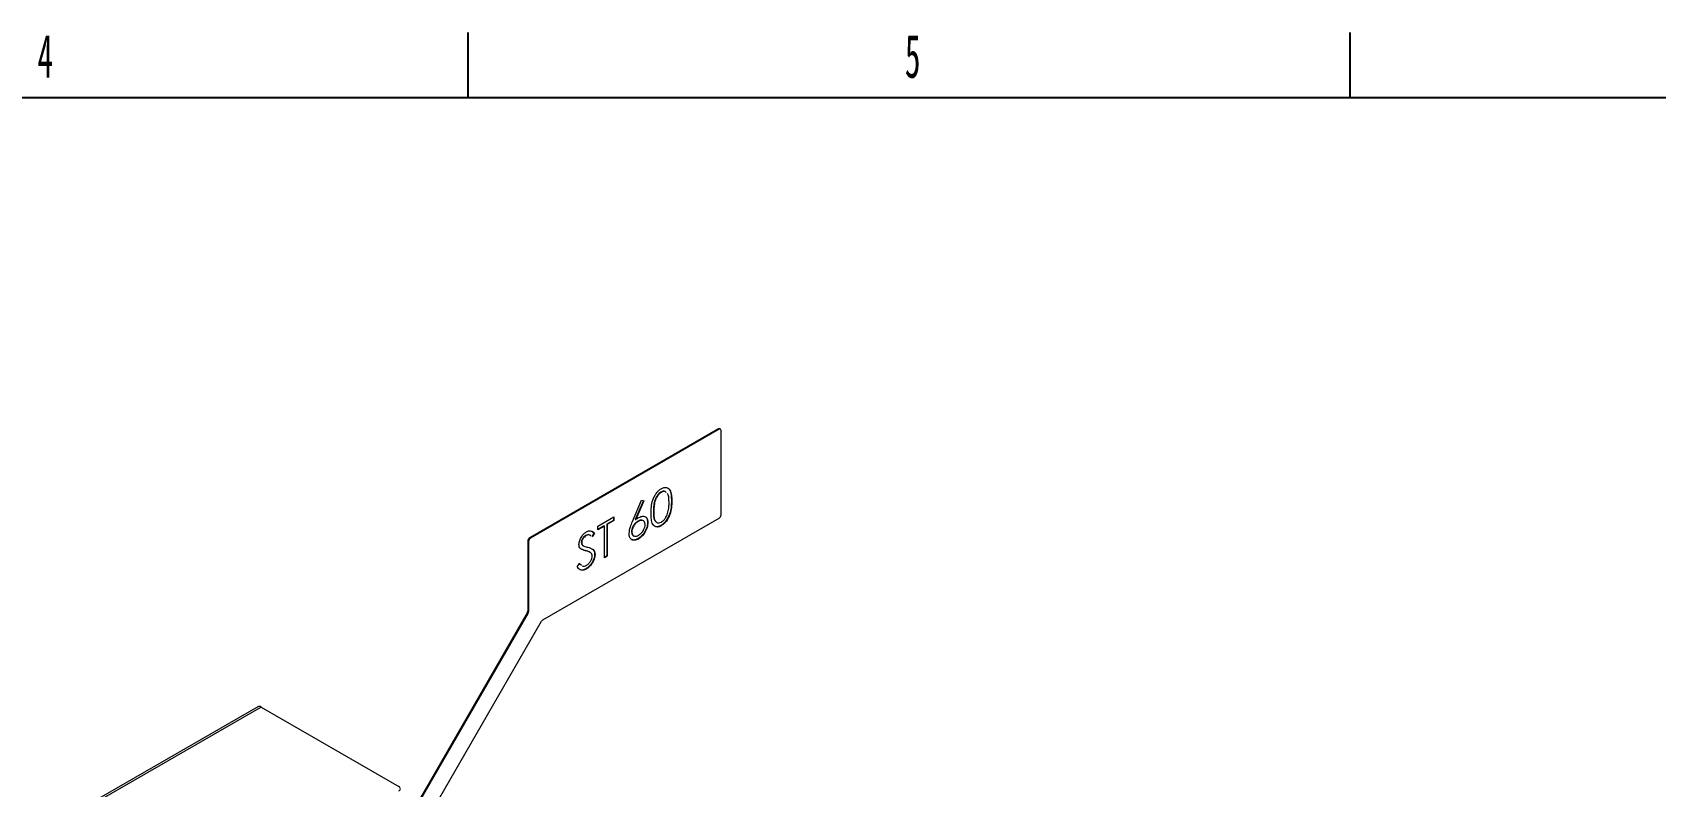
# Model space of a CAD drawing. Header units: millimetres. Extents: x 19 to 1667, y -46 to 1235.
# Drawn here: x 600 to 898.1, y 1034.6 to 1173.2 of the extents above; entities that cross this region are included whole.
import ezdxf

# ---------------------------------------------------------------- set-up
doc = ezdxf.new("R2010")
doc.units = ezdxf.units.MM
doc.header["$LTSCALE"] = 4
doc.layers.add('12', color=4, linetype='Continuous')
doc.styles.add('SLDTEXTSTYLE5', font='TXT', dxfattribs={"width": 0.525})

# ---------------------------------------------------------------- blocks, each defined once
blk = doc.blocks.new('블록12')
for p, q in [((679.99, 1173.2), (679.99, 1161.2)), ((841.99, 1173.2), (841.99, 1161.2)), ((1651.99, 1161.2), (31.99, 1161.2))]:
    blk.add_line(p, q)

msp = doc.modelspace()

# ---------------------------------------------------------------- linework, layer by layer
at = {"color": 7, "linetype": 'Continuous', "lineweight": 18}
for p, q in [((726.002, 1100.374), (691.354, 1080.372)), ((726.143, 1100.292), (691.495, 1080.29)), ((726.143, 1100.292), (726.002, 1100.374)), ((726.393, 1100.317), (726.252, 1100.399)), ((726.497, 1084.574), (726.497, 1100.088)), ((715.463, 1088.759), (715.534, 1088.719)), ((710.238, 1083.369), (711.913, 1087.293)), ((712.225, 1087.191), (710.749, 1083.732)), ((712.302, 1087.166), (710.819, 1083.691)), ((711.913, 1087.293), (712.302, 1087.166)), ((714.073, 1085.215), (714.144, 1085.174)), ((717.383, 1087.123), (717.454, 1087.082)), ((693.788, 1065.283), (726.143, 1083.961)), ((703.854, 1082.475), (706.804, 1084.178)), ((705.007, 1082.557), (703.854, 1081.892)), ((705.077, 1082.516), (703.854, 1081.81)), ((703.854, 1081.81), (703.854, 1082.475)), ((705.007, 1082.557), (705.077, 1082.516)), ((705.077, 1076.7), (705.077, 1082.516)), ((706.734, 1083.554), (705.51, 1082.848)), ((705.51, 1082.848), (705.51, 1077.031)), ((705.51, 1082.848), (705.581, 1082.807)), ((706.804, 1083.513), (705.581, 1082.807)), ((705.581, 1082.807), (705.581, 1076.99)), ((706.734, 1084.137), (706.734, 1083.554)), ((706.734, 1083.554), (706.804, 1083.513)), ((706.804, 1084.178), (706.804, 1083.513)), ((710.749, 1083.732), (710.819, 1083.691)), ((711.224, 1083.404), (711.295, 1083.363)), ((712.994, 1083.17), (713.065, 1083.129)), ((715.446, 1082.601), (715.517, 1082.56)), ((691.142, 1079.678), (691, 1079.759)), ((691, 1079.759), (691, 1066.893)), ((691.142, 1079.678), (691.142, 1066.811)), ((691.354, 1080.372), (691.495, 1080.29)), ((700.833, 1079.493), (700.904, 1079.452)), ((701.656, 1080.789), (701.727, 1080.748)), ((702.724, 1081.598), (703.208, 1081.252)), ((703.208, 1081.252), (702.752, 1080.591)), ((703.279, 1081.211), (702.823, 1080.55)), ((703.208, 1081.252), (703.279, 1081.211)), ((710.044, 1081.432), (710.114, 1081.391)), ((711.24, 1080.173), (711.311, 1080.132)), ((701.563, 1078.019), (701.634, 1077.978)), ((702.646, 1077.529), (702.515, 1077.603)), ((703.28, 1077.331), (703.35, 1077.29)), ((705.51, 1077.031), (705.077, 1076.781)), ((705.581, 1076.99), (705.077, 1076.7)), ((705.51, 1077.031), (705.581, 1076.99)), ((700.04, 1075.042), (700.515, 1075.644)), ((700.444, 1075.685), (700.804, 1075.385)), ((700.515, 1075.644), (700.874, 1075.344)), ((701.676, 1074.652), (701.747, 1074.611)), ((690.897, 1066.544), (671.036, 1032.144)), ((691.038, 1066.463), (671.177, 1032.063)), ((673.677, 1030.619), (693.538, 1065.019)), ((691.038, 1066.463), (690.897, 1066.544)), ((691, 1066.893), (691.142, 1066.811)), ((641.401, 1049.322), (608.592, 1030.382)), ((642.001, 1049.263), (609.191, 1030.322)), ((642.001, 1049.263), (667.316, 1034.649))]:
    msp.add_line(p, q, dxfattribs=at)
for centre, radius, start, end in [((726.148, 1100.169), 0.251, 65.69288, 125.61758), ((726.281, 1100.123), 0.218, 350.78596, 129.20329), ((725.729, 1084.609), 0.768, 302.60548, 357.39452), ((691.768, 1079.725), 0.768, 122.60548, 177.39452), ((691.909, 1079.643), 0.768, 122.60548, 177.39452), ((690.279, 1066.918), 0.721, 328.85627, 358.0435), ((690.421, 1066.836), 0.721, 328.85627, 358.0435), ((694.17, 1064.671), 0.721, 121.95467, 151.14439), ((641.65, 1048.772), 0.604, 54.38242, 114.30712), ((667.161, 1034.241), 0.437, 290.78342, 69.21658)]:
    msp.add_arc(centre, radius, start, end, dxfattribs=at)
for points, knots in [([(713.64, 1084.881), (713.648, 1085.263), (713.663, 1086.027), (713.864, 1087.078), (714.212, 1087.926), (714.577, 1088.524), (715.025, 1089.043), (715.353, 1089.263), (715.517, 1089.374)], [0, 0, 0, 0, 0.2505259, 0.5001642, 0.6252727, 0.7501982, 0.8751106, 1, 1, 1, 1]), ([(715.463, 1088.759), (715.334, 1088.67), (715.077, 1088.492), (714.736, 1088.067), (714.463, 1087.591), (714.215, 1086.922), (714.089, 1086.112), (714.078, 1085.514), (714.073, 1085.215)], [0, 0, 0, 0, 0.1248745, 0.2498892, 0.3747257, 0.4997892, 0.7494997, 1, 1, 1, 1]), ([(715.534, 1088.719), (715.405, 1088.629), (715.148, 1088.451), (714.806, 1088.026), (714.534, 1087.55), (714.285, 1086.882), (714.16, 1086.071), (714.149, 1085.474), (714.144, 1085.174)], [0, 0, 0, 0, 0.1248745, 0.2498892, 0.3747257, 0.4997892, 0.7494997, 1, 1, 1, 1]), ([(716.345, 1088.715), (716.295, 1088.78), (716.176, 1088.931), (715.844, 1088.929), (715.59, 1088.816), (715.463, 1088.759)], [0, 0, 0, 0, 0.2688767, 0.6346952, 1, 1, 1, 1]), ([(715.517, 1089.374), (715.682, 1089.454), (716.012, 1089.614), (716.615, 1089.623), (717.153, 1089.164), (717.426, 1088.21), (717.445, 1087.459), (717.454, 1087.082)], [0, 0, 0, 0, 0.1251695, 0.2503357, 0.4988652, 0.7490161, 1, 1, 1, 1]), ([(716.416, 1088.675), (716.366, 1088.739), (716.246, 1088.891), (715.915, 1088.888), (715.661, 1088.775), (715.534, 1088.719)], [0, 0, 0, 0, 0.2688767, 0.6346952, 1, 1, 1, 1]), ([(716.95, 1086.794), (716.938, 1087.08), (716.913, 1087.651), (716.833, 1088.286), (716.641, 1088.456), (716.609, 1088.485)], [0, 0, 0, 0, 0.4546245, 0.9082817, 1, 1, 1, 1]), ([(717.015, 1089.142), (717.016, 1089.141), (717.232, 1088.976), (717.33, 1088.214), (717.365, 1087.487), (717.383, 1087.123)], [0, 0, 0, 0, 0.0029382, 0.5006405, 1, 1, 1, 1]), ([(714.073, 1085.215), (714.08, 1084.924), (714.093, 1084.343), (714.216, 1083.53), (714.552, 1083.296), (714.712, 1083.184)], [0, 0, 0, 0, 0.343659, 0.6862235, 1, 1, 1, 1]), ([(714.144, 1085.174), (714.149, 1084.881), (714.159, 1084.295), (714.305, 1083.497), (714.694, 1083.094), (715.148, 1083.06), (715.405, 1083.176), (715.534, 1083.234)], [0, 0, 0, 0, 0.2510852, 0.5013708, 0.7496281, 0.8748771, 1, 1, 1, 1]), ([(717.383, 1087.123), (717.374, 1086.737), (717.356, 1085.966), (717.083, 1084.696), (716.543, 1083.62), (715.941, 1082.933), (715.611, 1082.711), (715.446, 1082.601)], [0, 0, 0, 0, 0.25100191, 0.50113776, 0.74961167, 0.87480684, 1, 1, 1, 1]), ([(717.454, 1087.082), (717.445, 1086.696), (717.427, 1085.925), (717.154, 1084.655), (716.613, 1083.579), (716.012, 1082.892), (715.682, 1082.671), (715.517, 1082.56)], [0, 0, 0, 0, 0.25100191, 0.50113776, 0.74961167, 0.87480684, 1, 1, 1, 1]), ([(716.738, 1085.042), (716.809, 1085.382), (716.937, 1085.99), (716.946, 1086.548), (716.95, 1086.794)], [0, 0, 0, 0, 0.5595988, 1, 1, 1, 1]), ([(709.611, 1081.124), (709.666, 1081.535), (709.764, 1082.271), (710.093, 1083.032), (710.238, 1083.369)], [0, 0, 0, 0, 0.5582731, 1, 1, 1, 1]), ([(711.224, 1083.404), (711.053, 1083.288), (710.712, 1083.057), (710.319, 1082.49), (710.081, 1081.917), (710.056, 1081.594), (710.044, 1081.432)], [0, 0, 0, 0, 0.2801117, 0.5594886, 0.7797065, 1, 1, 1, 1]), ([(711.295, 1083.363), (711.124, 1083.248), (710.782, 1083.016), (710.389, 1082.449), (710.151, 1081.876), (710.127, 1081.553), (710.114, 1081.391)], [0, 0, 0, 0, 0.2801117, 0.5594886, 0.7797065, 1, 1, 1, 1]), ([(710.819, 1083.691), (710.927, 1083.773), (711.12, 1083.919), (711.315, 1084.037), (711.401, 1084.089)], [0, 0, 0, 0, 0.5599103, 1, 1, 1, 1]), ([(712.076, 1083.535), (712.052, 1083.552), (711.938, 1083.637), (711.632, 1083.599), (711.36, 1083.469), (711.224, 1083.404)], [0, 0, 0, 0, 0.1153938, 0.5573706, 1, 1, 1, 1]), ([(712.994, 1083.17), (712.965, 1082.857), (712.907, 1082.23), (712.428, 1081.297), (711.843, 1080.586), (711.441, 1080.311), (711.24, 1080.173)], [0, 0, 0, 0, 0.27963082, 0.55896032, 0.77947827, 1, 1, 1, 1]), ([(712.561, 1082.804), (712.535, 1082.992), (712.483, 1083.369), (712.116, 1083.566), (711.71, 1083.569), (711.433, 1083.432), (711.295, 1083.363)], [0, 0, 0, 0, 0.2787605, 0.5586322, 0.7791533, 1, 1, 1, 1]), ([(713.065, 1083.129), (713.036, 1082.816), (712.978, 1082.189), (712.499, 1081.256), (711.914, 1080.546), (711.512, 1080.27), (711.311, 1080.132)], [0, 0, 0, 0, 0.27963082, 0.55896032, 0.77947827, 1, 1, 1, 1]), ([(711.338, 1080.812), (711.51, 1080.932), (711.855, 1081.17), (712.255, 1081.733), (712.518, 1082.31), (712.547, 1082.639), (712.561, 1082.804)], [0, 0, 0, 0, 0.280018, 0.5598526, 0.7799871, 1, 1, 1, 1]), ([(711.401, 1084.089), (711.646, 1084.198), (712.138, 1084.417), (712.685, 1084.213), (713.016, 1083.77), (713.048, 1083.343), (713.065, 1083.129)], [0, 0, 0, 0, 0.2796348, 0.5593243, 0.7795259, 1, 1, 1, 1]), ([(712.598, 1084.189), (712.605, 1084.187), (712.763, 1084.139), (712.935, 1083.79), (712.974, 1083.377), (712.994, 1083.17)], [0, 0, 0, 0, 0.0215519, 0.51047337, 1, 1, 1, 1]), ([(715.517, 1082.56), (715.353, 1082.481), (715.025, 1082.322), (714.429, 1082.318), (713.903, 1082.788), (713.665, 1083.763), (713.649, 1084.508), (713.64, 1084.881)], [0, 0, 0, 0, 0.1251812, 0.250351, 0.4987777, 0.7489456, 1, 1, 1, 1]), ([(715.446, 1082.601), (715.285, 1082.526), (714.963, 1082.377), (714.576, 1082.32), (714.441, 1082.451), (714.404, 1082.487)], [0, 0, 0, 0, 0.4213324, 0.8426263, 1, 1, 1, 1]), ([(715.534, 1083.234), (715.687, 1083.345), (715.994, 1083.567), (716.468, 1084.21), (716.635, 1084.727), (716.738, 1085.042)], [0, 0, 0, 0, 0.2802572, 0.5607811, 1, 1, 1, 1]), ([(700.4, 1079.134), (700.425, 1079.379), (700.473, 1079.867), (700.857, 1080.588), (701.315, 1081.129), (701.627, 1081.34), (701.783, 1081.445)], [0, 0, 0, 0, 0.2795526, 0.5587984, 0.7793777, 1, 1, 1, 1]), ([(701.656, 1080.789), (701.542, 1080.713), (701.315, 1080.561), (701.041, 1080.201), (700.861, 1079.82), (700.842, 1079.602), (700.833, 1079.493)], [0, 0, 0, 0, 0.2802743, 0.5599314, 0.7799201, 1, 1, 1, 1]), ([(700.833, 1079.493), (700.84, 1079.407), (700.853, 1079.233), (700.975, 1079.005), (701.116, 1078.921), (701.203, 1078.869)], [0, 0, 0, 0, 0.2799464, 0.5597741, 1, 1, 1, 1]), ([(701.727, 1080.748), (701.613, 1080.672), (701.385, 1080.521), (701.111, 1080.16), (700.931, 1079.779), (700.913, 1079.561), (700.904, 1079.452)], [0, 0, 0, 0, 0.2802743, 0.5599314, 0.7799201, 1, 1, 1, 1]), ([(700.904, 1079.452), (700.911, 1079.366), (700.924, 1079.192), (701.045, 1078.964), (701.187, 1078.88), (701.274, 1078.829)], [0, 0, 0, 0, 0.2799464, 0.5597741, 1, 1, 1, 1]), ([(702.507, 1080.743), (702.42, 1080.816), (702.27, 1080.944), (701.956, 1080.934), (701.756, 1080.837), (701.656, 1080.789)], [0, 0, 0, 0, 0.405647, 0.70274075, 1, 1, 1, 1]), ([(702.578, 1080.702), (702.491, 1080.776), (702.341, 1080.903), (702.027, 1080.893), (701.827, 1080.797), (701.727, 1080.748)], [0, 0, 0, 0, 0.405647, 0.70274075, 1, 1, 1, 1]), ([(701.783, 1081.445), (701.956, 1081.526), (702.302, 1081.686), (702.843, 1081.617), (703.113, 1081.365), (703.279, 1081.211)], [0, 0, 0, 0, 0.2797499, 0.5595012, 1, 1, 1, 1]), ([(711.311, 1080.132), (711.06, 1080.022), (710.558, 1079.801), (709.991, 1080.001), (709.669, 1080.475), (709.63, 1080.908), (709.611, 1081.124)], [0, 0, 0, 0, 0.2796696, 0.5590848, 0.7795576, 1, 1, 1, 1]), ([(710.044, 1081.432), (710.065, 1081.242), (710.104, 1080.892), (710.344, 1080.78), (710.453, 1080.729)], [0, 0, 0, 0, 0.5432168, 1, 1, 1, 1]), ([(710.114, 1081.391), (710.139, 1081.206), (710.187, 1080.836), (710.537, 1080.626), (710.932, 1080.613), (711.202, 1080.746), (711.338, 1080.812)], [0, 0, 0, 0, 0.279059, 0.5588204, 0.7793034, 1, 1, 1, 1]), ([(711.24, 1080.173), (710.982, 1080.048), (710.569, 1079.849), (710.267, 1079.992), (710.153, 1080.046)], [0, 0, 0, 0, 0.6224666, 1, 1, 1, 1]), ([(700.714, 1078.329), (700.615, 1078.44), (700.438, 1078.638), (700.412, 1078.983), (700.4, 1079.134)], [0, 0, 0, 0, 0.5598405, 1, 1, 1, 1]), ([(701.634, 1077.978), (701.451, 1078.022), (701.124, 1078.1), (700.839, 1078.259), (700.714, 1078.329)], [0, 0, 0, 0, 0.5604127, 1, 1, 1, 1]), ([(701.563, 1078.019), (701.377, 1078.057), (701.171, 1078.1), (700.992, 1078.193), (700.974, 1078.202)], [0, 0, 0, 0, 0.9021629, 1, 1, 1, 1]), ([(701.274, 1078.829), (701.412, 1078.784), (701.66, 1078.705), (701.916, 1078.645), (702.028, 1078.619)], [0, 0, 0, 0, 0.5599058, 1, 1, 1, 1]), ([(702.445, 1077.644), (702.313, 1077.729), (702.045, 1077.903), (701.726, 1077.98), (701.563, 1078.019)], [0, 0, 0, 0, 0.4903469, 1, 1, 1, 1]), ([(702.34, 1077.703), (702.264, 1077.75), (702.051, 1077.884), (701.797, 1077.941), (701.634, 1077.978)], [0, 0, 0, 0, 0.3536277, 1, 1, 1, 1]), ([(703.28, 1077.331), (703.248, 1077.048), (703.186, 1076.481), (702.737, 1075.657), (702.219, 1075.015), (701.857, 1074.773), (701.676, 1074.652)], [0, 0, 0, 0, 0.2791829, 0.5590851, 0.779446, 1, 1, 1, 1]), ([(703.35, 1077.29), (703.319, 1077.007), (703.256, 1076.44), (702.808, 1075.616), (702.289, 1074.974), (701.928, 1074.732), (701.747, 1074.611)], [0, 0, 0, 0, 0.2791829, 0.5590851, 0.779446, 1, 1, 1, 1]), ([(701.747, 1075.276), (701.898, 1075.38), (702.2, 1075.589), (702.568, 1076.064), (702.802, 1076.572), (702.832, 1076.863), (702.847, 1077.009)], [0, 0, 0, 0, 0.2802764, 0.5601478, 0.7801531, 1, 1, 1, 1]), ([(702.028, 1078.619), (702.38, 1078.521), (702.87, 1078.385), (703.287, 1077.846), (703.329, 1077.475), (703.35, 1077.29)], [0, 0, 0, 0, 0.5601154, 0.7802838, 1, 1, 1, 1]), ([(702.847, 1077.009), (702.833, 1077.13), (702.808, 1077.347), (702.695, 1077.473), (702.646, 1077.529)], [0, 0, 0, 0, 0.5589902, 1, 1, 1, 1]), ([(702.775, 1078.289), (702.828, 1078.269), (703.013, 1078.2), (703.211, 1077.877), (703.257, 1077.513), (703.28, 1077.331)], [0, 0, 0, 0, 0.1674147, 0.5841352, 1, 1, 1, 1]), ([(701.747, 1074.611), (701.54, 1074.515), (701.124, 1074.323), (700.485, 1074.443), (700.209, 1074.815), (700.04, 1075.042)], [0, 0, 0, 0, 0.2798798, 0.5596658, 1, 1, 1, 1]), ([(701.676, 1074.652), (701.471, 1074.56), (701.061, 1074.375), (700.616, 1074.41), (700.462, 1074.585), (700.424, 1074.628)], [0, 0, 0, 0, 0.4292016, 0.8582593, 1, 1, 1, 1]), ([(701.031, 1075.213), (701.049, 1075.197), (701.139, 1075.112), (701.395, 1075.122), (701.63, 1075.224), (701.747, 1075.276)], [0, 0, 0, 0, 0.1094239, 0.5549573, 1, 1, 1, 1])]:
    msp.add_open_spline(points, degree=3, knots=knots, dxfattribs=at)

# ---------------------------------------------------------------- block references
at = {"color": 7, "linetype": 'Continuous'}
msp.add_blockref('블록12', (0, 0), dxfattribs=at)

# ---------------------------------------------------------------- texts
at = {"layer": '12', "char_height": 8, "attachment_point": 2, "style": 'SLDTEXTSTYLE5'}
for s, insert in [('4', (602.382, 1172.871)), ('5', (761.695, 1172.871))]:
    msp.add_mtext(s, dxfattribs=dict(at, insert=insert))

doc.saveas('drawing.dxf')
